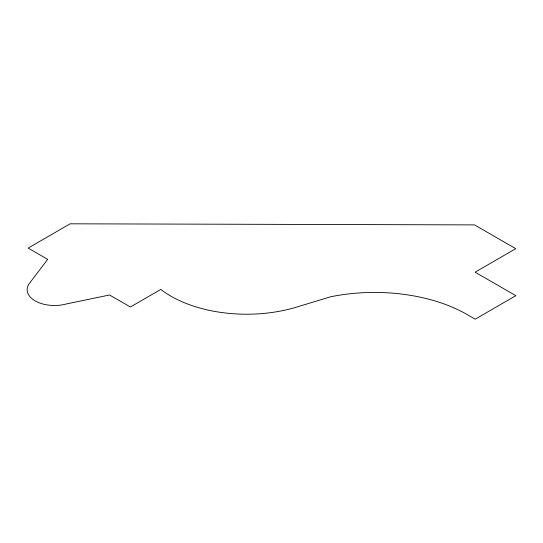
<?xml version="1.0" encoding="UTF-8"?>
<svg xmlns="http://www.w3.org/2000/svg" width="543" height="543" viewBox="0 0 543 543"><rect width="100%" height="100%" fill="white"/><g stroke="black" fill="none" stroke-linecap="round" stroke-linejoin="round"><path stroke-width="0.81" d="M47.669 259.357L29.851 282.828A27.401 15.822 0 0 0 35.18 300.897A27.401 15.822 0 0 0 66.484 303.931L109.543 294.998L130.395 307.005L160.776 289.426A107.317 61.956 0 0 0 296.539 307.121L330.646 296.777A131.311 75.816 0 0 1 465.446 313.569L475.2 319.189L515.85 295.663L475.105 272.192L515.755 248.667L474.467 224.89L70.101 223.811L28.127 248.103L47.669 259.357"/></g></svg>
